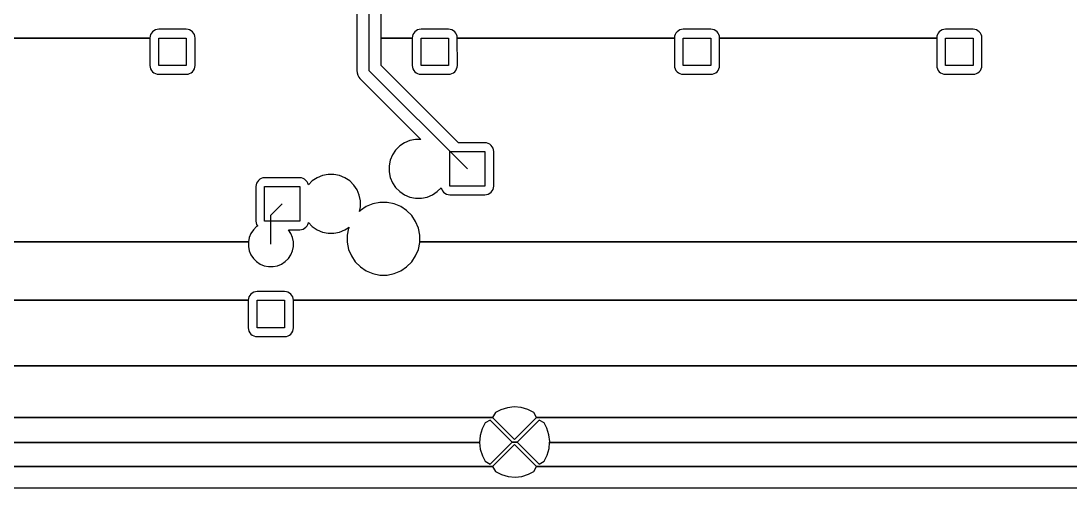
# Model space of a CAD drawing. Extents: x -29462 to 42578, y -23213 to 32194.
# Drawn here: x 19283 to 27750, y -23213 to -19444 of the extents above; entities that cross this region are included whole.
import ezdxf

# ---------------------------------------------------------------- set-up
doc = ezdxf.new("R2010")
doc.units = 0

msp = doc.modelspace()

# ---------------------------------------------------------------- linework, layer by layer
at = {"layer": 'Layer 1'}
for p, q in [((22091.8, -18520.7), (22091.8, -19843.4)), ((21993.6, -18730.5), (21993.6, -19838.8)), ((22190.3, -19581.8), (22190.3, -19110.6)), ((20329.52442, -19554.67264), (20325.48865, -19567.96534)), ((20336.07197, -19542.39594), (20329.52442, -19554.67264)), ((20344.8773, -19531.67154), (20336.07197, -19542.39594)), ((20355.63, -19522.83799), (20344.8773, -19531.67154)), ((20367.8784, -19516.29044), (20355.63, -19522.83799)), ((20381.1711, -19512.25467), (20367.8784, -19516.29044)), ((20395, -19510.9), (20381.1711, -19512.25467)), ((20617.27756, -19510.90576), (20395, -19510.9)), ((20631.13466, -19512.26043), (20617.27756, -19510.90576)), ((20644.42736, -19516.2962), (20631.13466, -19512.26043)), ((20656.67576, -19522.84375), (20644.42736, -19516.2962)), ((20667.42846, -19531.6773), (20656.67576, -19522.84375)), ((20676.23379, -19542.4017), (20667.42846, -19531.6773)), ((20682.78134, -19554.6784), (20676.23379, -19542.4017)), ((20686.81711, -19567.9711), (20682.78134, -19554.6784)), ((22446.22442, -19554.67264), (22442.18865, -19567.96534)), ((22452.77197, -19542.39594), (22446.22442, -19554.67264)), ((22461.5773, -19531.67154), (22452.77197, -19542.39594)), ((22472.33, -19522.83799), (22461.5773, -19531.67154)), ((22484.5784, -19516.29044), (22472.33, -19522.83799)), ((22497.8711, -19512.25467), (22484.5784, -19516.29044)), ((22511.7, -19510.9), (22497.8711, -19512.25467)), ((22733.87756, -19510.90576), (22511.7, -19510.9)), ((22747.73466, -19512.26043), (22733.87756, -19510.90576)), ((22761.02736, -19516.2962), (22747.73466, -19512.26043)), ((22773.27576, -19522.84375), (22761.02736, -19516.2962)), ((22784.02846, -19531.6773), (22773.27576, -19522.84375)), ((22792.83379, -19542.4017), (22784.02846, -19531.6773)), ((22799.38134, -19554.6784), (22792.83379, -19542.4017)), ((22803.41711, -19567.9711), (22799.38134, -19554.6784)), ((24562.92442, -19554.67264), (24558.88865, -19567.96534)), ((24569.47197, -19542.39594), (24562.92442, -19554.67264)), ((24578.2773, -19531.67154), (24569.47197, -19542.39594)), ((24589.03, -19522.83799), (24578.2773, -19531.67154)), ((24601.2784, -19516.29044), (24589.03, -19522.83799)), ((24614.5711, -19512.25467), (24601.2784, -19516.29044)), ((24628.4, -19510.9), (24614.5711, -19512.25467)), ((24850.57756, -19510.90576), (24628.4, -19510.9)), ((24864.43466, -19512.26043), (24850.57756, -19510.90576)), ((24877.72736, -19516.2962), (24864.43466, -19512.26043)), ((24889.97576, -19522.84375), (24877.72736, -19516.2962)), ((24900.72846, -19531.6773), (24889.97576, -19522.84375)), ((24909.53379, -19542.4017), (24900.72846, -19531.6773)), ((24916.08134, -19554.6784), (24909.53379, -19542.4017)), ((24920.11711, -19567.9711), (24916.08134, -19554.6784)), ((26679.52442, -19554.67264), (26675.48865, -19567.96534)), ((26686.07197, -19542.39594), (26679.52442, -19554.67264)), ((26694.8773, -19531.67154), (26686.07197, -19542.39594)), ((26705.63, -19522.83799), (26694.8773, -19531.67154)), ((26717.8784, -19516.29044), (26705.63, -19522.83799)), ((26731.1711, -19512.25467), (26717.8784, -19516.29044)), ((26745, -19510.9), (26731.1711, -19512.25467)), ((26967.27756, -19510.90576), (26745, -19510.9)), ((26981.13466, -19512.26043), (26967.27756, -19510.90576)), ((26994.42736, -19516.2962), (26981.13466, -19512.26043)), ((27006.67576, -19522.84375), (26994.42736, -19516.2962)), ((27017.42846, -19531.6773), (27006.67576, -19522.84375)), ((27026.23379, -19542.4017), (27017.42846, -19531.6773)), ((27032.78134, -19554.6784), (27026.23379, -19542.4017)), ((27036.81711, -19567.9711), (27032.78134, -19554.6784)), ((20324.10576, -19581.79424), (18571.5, -19581.8)), ((18571.5, -19581.8), (20324.1, -19581.8)), ((20324.1, -19581.8), (20324.1, -19804)), ((20325.48865, -19567.96534), (20324.10576, -19581.79424)), ((20395, -19804), (20395, -19581.8)), ((20395, -19581.8), (20617.2, -19581.8)), ((20617.2, -19581.8), (20617.2, -19804)), ((20688.2, -19581.8), (20686.81711, -19567.9711)), ((20688.12244, -19804.00576), (20688.2, -19581.8)), ((22440.80576, -19581.79424), (22190.3, -19581.8)), ((22190.3, -19802.9), (22190.3, -19581.8)), ((22190.3, -19581.8), (22440.8, -19581.8)), ((22440.8, -19581.8), (22440.8, -19804)), ((22442.18865, -19567.96534), (22440.80576, -19581.79424)), ((22511.7, -19804), (22511.7, -19581.8)), ((22511.7, -19581.8), (22733.9, -19581.8)), ((22733.9, -19581.8), (22733.9, -19804)), ((22804.8, -19581.8), (22803.41711, -19567.9711)), ((24557.50576, -19581.79424), (22804.8, -19581.8)), ((22804.82244, -19804.00576), (22804.8, -19581.8)), ((22804.8, -19581.8), (24557.5, -19581.8)), ((24557.5, -19581.8), (24557.5, -19804)), ((24558.88865, -19567.96534), (24557.50576, -19581.79424)), ((24628.4, -19804), (24628.4, -19581.8)), ((24628.4, -19581.8), (24850.6, -19581.8)), ((24850.6, -19581.8), (24850.6, -19804)), ((24921.5, -19581.8), (24920.11711, -19567.9711)), ((26674.10576, -19581.79424), (24921.5, -19581.8)), ((24921.52244, -19804.00576), (24921.5, -19581.8)), ((24921.5, -19581.8), (26674.1, -19581.8)), ((26674.1, -19581.8), (26674.1, -19804)), ((26675.48865, -19567.96534), (26674.10576, -19581.79424)), ((26745, -19804), (26745, -19581.8)), ((26745, -19581.8), (26967.2, -19581.8)), ((26967.2, -19581.8), (26967.2, -19804)), ((27038.2, -19581.8), (27036.81711, -19567.9711)), ((27038.12244, -19804.00576), (27038.2, -19581.8)), ((20324.1, -19804), (20325.48289, -19817.8289)), ((20617.2, -19804), (20395, -19804)), ((20686.73955, -19817.83466), (20688.12244, -19804.00576)), ((22815, -20427.6), (22190.3, -19802.9)), ((22440.8, -19804), (22442.18289, -19817.8289)), ((22733.9, -19804), (22511.7, -19804)), ((22803.43955, -19817.83466), (22804.82244, -19804.00576)), ((24557.5, -19804), (24558.88289, -19817.8289)), ((24850.6, -19804), (24628.4, -19804)), ((24920.13955, -19817.83466), (24921.52244, -19804.00576)), ((26674.1, -19804), (26675.48289, -19817.8289)), ((26967.2, -19804), (26745, -19804)), ((27036.73955, -19817.83466), (27038.12244, -19804.00576)), ((20325.48289, -19817.8289), (20329.51866, -19831.1216)), ((20329.51866, -19831.1216), (20336.06621, -19843.3983)), ((20336.06621, -19843.3983), (20344.87154, -19854.1227)), ((20344.87154, -19854.1227), (20355.62424, -19862.95625)), ((20355.62424, -19862.95625), (20367.87264, -19869.5038)), ((20367.87264, -19869.5038), (20381.16534, -19873.53957)), ((20381.16534, -19873.53957), (20394.99424, -19874.89424)), ((20394.99424, -19874.89424), (20617.2, -19874.9)), ((20617.2, -19874.9), (20631.0571, -19873.54533)), ((20631.0571, -19873.54533), (20644.3498, -19869.50956)), ((20644.3498, -19869.50956), (20656.5982, -19862.96201)), ((20656.5982, -19862.96201), (20667.3509, -19854.12846)), ((20667.3509, -19854.12846), (20676.15623, -19843.40406)), ((20676.15623, -19843.40406), (20682.70378, -19831.12736)), ((20682.70378, -19831.12736), (20686.73955, -19817.83466)), ((21993.6, -19838.8), (21993.120223, -19843.626)), ((21993.120223, -19843.626), (21995.039333, -19862.93)), ((21995.039333, -19862.93), (22000.655553, -19881.4438)), ((22000.655553, -19881.4438), (22009.771323, -19898.5465)), ((22091.8, -19843.4), (22885.69, -20637.29)), ((22442.18289, -19817.8289), (22446.21866, -19831.1216)), ((22446.21866, -19831.1216), (22452.76621, -19843.3983)), ((22452.76621, -19843.3983), (22461.57154, -19854.1227)), ((22461.57154, -19854.1227), (22472.32424, -19862.95625)), ((22472.32424, -19862.95625), (22484.57264, -19869.5038)), ((22484.57264, -19869.5038), (22497.86534, -19873.53957)), ((22497.86534, -19873.53957), (22511.69424, -19874.89424)), ((22511.69424, -19874.89424), (22733.9, -19874.9)), ((22733.9, -19874.9), (22747.7571, -19873.54533)), ((22747.7571, -19873.54533), (22761.0498, -19869.50956)), ((22761.0498, -19869.50956), (22773.2982, -19862.96201)), ((22773.2982, -19862.96201), (22784.0509, -19854.12846)), ((22784.0509, -19854.12846), (22792.85623, -19843.40406)), ((22792.85623, -19843.40406), (22799.40378, -19831.12736)), ((22799.40378, -19831.12736), (22803.43955, -19817.83466)), ((24558.88289, -19817.8289), (24562.91866, -19831.1216)), ((24562.91866, -19831.1216), (24569.46621, -19843.3983)), ((24569.46621, -19843.3983), (24578.27154, -19854.1227)), ((24578.27154, -19854.1227), (24589.02424, -19862.95625)), ((24589.02424, -19862.95625), (24601.27264, -19869.5038)), ((24601.27264, -19869.5038), (24614.56534, -19873.53957)), ((24614.56534, -19873.53957), (24628.39424, -19874.89424)), ((24628.39424, -19874.89424), (24850.6, -19874.9)), ((24850.6, -19874.9), (24864.4571, -19873.54533)), ((24864.4571, -19873.54533), (24877.7498, -19869.50956)), ((24877.7498, -19869.50956), (24889.9982, -19862.96201)), ((24889.9982, -19862.96201), (24900.7509, -19854.12846)), ((24900.7509, -19854.12846), (24909.55623, -19843.40406)), ((24909.55623, -19843.40406), (24916.10378, -19831.12736)), ((24916.10378, -19831.12736), (24920.13955, -19817.83466)), ((26675.48289, -19817.8289), (26679.51866, -19831.1216)), ((26679.51866, -19831.1216), (26686.06621, -19843.3983)), ((26686.06621, -19843.3983), (26694.87154, -19854.1227)), ((26694.87154, -19854.1227), (26705.62424, -19862.95625)), ((26705.62424, -19862.95625), (26717.87264, -19869.5038)), ((26717.87264, -19869.5038), (26731.16534, -19873.53957)), ((26731.16534, -19873.53957), (26744.99424, -19874.89424)), ((26744.99424, -19874.89424), (26967.2, -19874.9)), ((26967.2, -19874.9), (26981.0571, -19873.54533)), ((26981.0571, -19873.54533), (26994.3498, -19869.50956)), ((26994.3498, -19869.50956), (27006.5982, -19862.96201)), ((27006.5982, -19862.96201), (27017.3509, -19854.12846)), ((27017.3509, -19854.12846), (27026.15623, -19843.40406)), ((27026.15623, -19843.40406), (27032.70378, -19831.12736)), ((27032.70378, -19831.12736), (27036.73955, -19817.83466)), ((22009.771323, -19898.5465), (22018.999983, -19909.7507)), ((22018.999983, -19909.7507), (22019, -19909.7)), ((22019, -19909.7), (22022.07622, -19913.45355)), ((22022.07622, -19913.45355), (22025.82977, -19916.52977)), ((22025.82977, -19916.52977), (22509.38877, -20400.11677)), ((22467.9, -20400.1), (22422.0671, -20409.21577)), ((22509.38877, -20400.11677), (22467.9, -20400.1)), ((22307.0052, -20486.09307), (22281.0408, -20524.95507)), ((22340.0534, -20453.04487), (22307.0052, -20486.09307)), ((22378.9154, -20427.10867), (22340.0534, -20453.04487)), ((22422.0671, -20409.21577), (22378.9154, -20427.10867)), ((23027.30576, -20427.60576), (22815, -20427.6)), ((23041.13466, -20428.96043), (23027.30576, -20427.60576)), ((23054.42736, -20432.9962), (23041.13466, -20428.96043)), ((23066.70406, -20439.54375), (23054.42736, -20432.9962)), ((23077.42846, -20448.3773), (23066.70406, -20439.54375)), ((23086.26201, -20459.13), (23077.42846, -20448.3773)), ((23092.80956, -20471.3784), (23086.26201, -20459.13)), ((23096.84533, -20484.6711), (23092.80956, -20471.3784)), ((23098.2, -20498.5), (23096.84533, -20484.6711)), ((22263.1761, -20568.13507), (22254.06033, -20613.96797)), ((22281.0408, -20524.95507), (22263.1761, -20568.13507)), ((22744, -20776.2), (22744, -20498.5)), ((22744, -20498.5), (23027.3, -20498.5)), ((23027.3, -20498.5), (23027.3, -20776.2)), ((23098.19424, -20776.20576), (23098.2, -20498.5)), ((22254.06033, -20613.96797), (22254, -20660.7)), ((21190.64375, -20741.32424), (21184.0962, -20753.57264)), ((21199.4773, -20730.57154), (21190.64375, -20741.32424)), ((21210.2017, -20721.73799), (21199.4773, -20730.57154)), ((21222.4784, -20715.19044), (21210.2017, -20721.73799)), ((21235.7711, -20711.15467), (21222.4784, -20715.19044)), ((21249.6, -20709.8), (21235.7711, -20711.15467)), ((21532.881606, -20709.731975), (21249.6, -20709.8)), ((21546.710506, -20711.086645), (21532.881606, -20709.731975)), ((21560.031406, -20715.122415), (21546.710506, -20711.086645)), ((21572.279806, -20721.669965), (21560.031406, -20715.122415)), ((21583.032506, -20730.503515), (21572.279806, -20721.669965)), ((21591.837836, -20741.256215), (21583.032506, -20730.503515)), ((21598.385386, -20753.504615), (21591.837836, -20741.256215)), ((21634.4534, -20735.24487), (21602.4776, -20767.24887)), ((21673.3154, -20709.30867), (21634.4534, -20735.24487)), ((21716.4671, -20691.41577), (21673.3154, -20709.30867)), ((21762.3, -20682.3), (21716.4671, -20691.41577)), ((21809.03213, -20682.33203), (21762.3, -20682.3)), ((21854.86503, -20691.4478), (21809.03213, -20682.33203)), ((21898.04503, -20709.3407), (21854.86503, -20691.4478)), ((21936.87873, -20735.2769), (21898.04503, -20709.3407)), ((21969.92693, -20768.3251), (21936.87873, -20735.2769)), ((22254, -20660.7), (22263.11577, -20706.5329)), ((22263.11577, -20706.5329), (22280.98047, -20749.7129)), ((21178.70576, -20780.69424), (21178.7, -21058.5)), ((21180.06043, -20766.86534), (21178.70576, -20780.69424)), ((21184.0962, -20753.57264), (21180.06043, -20766.86534)), ((21249.6, -21058.5), (21249.6, -20780.7)), ((21249.6, -20780.7), (21532.9, -20780.7)), ((21532.9, -20780.7), (21532.9, -21058.5)), ((21602.421156, -20766.797315), (21598.385386, -20753.504615)), ((21602.4776, -20767.24887), (21602.421156, -20766.797315)), ((21995.89133, -20807.1871), (21969.92693, -20768.3251)), ((22013.78423, -20850.3671), (21995.89133, -20807.1871)), ((22280.98047, -20749.7129), (22306.94487, -20788.5749)), ((22306.94487, -20788.5749), (22339.99307, -20821.5949)), ((22339.99307, -20821.5949), (22378.85507, -20847.5593)), ((22603.6129, -20847.59133), (22642.4466, -20821.62693)), ((22642.4466, -20821.62693), (22674.4224, -20789.65113)), ((22674.4224, -20789.65113), (22674.478844, -20790.102685)), ((22674.478844, -20790.102685), (22678.514614, -20803.395385)), ((22678.514614, -20803.395385), (22685.062164, -20815.643785)), ((22685.062164, -20815.643785), (22693.867494, -20826.396485)), ((22693.867494, -20826.396485), (22704.620194, -20835.201815)), ((23027.3, -20776.2), (22744, -20776.2)), ((23066.6983, -20835.13379), (23077.4227, -20826.32846)), ((23077.4227, -20826.32846), (23086.25625, -20815.57576)), ((23086.25625, -20815.57576), (23092.8038, -20803.32736)), ((23092.8038, -20803.32736), (23096.83957, -20790.03466)), ((23096.83957, -20790.03466), (23098.19424, -20776.20576)), ((22022.9, -20896.2), (22013.78423, -20850.3671)), ((22022.94592, -20942.92314), (22022.9, -20896.2)), ((22180.2, -20909), (22123.6427, -20920.2607)), ((22237.8659, -20909.0377), (22180.2, -20909)), ((22294.4232, -20920.2984), (22237.8659, -20909.0377)), ((22378.85507, -20847.5593), (22422.00677, -20865.4522)), ((22422.00677, -20865.4522), (22467.83967, -20874.56797)), ((22467.83967, -20874.56797), (22514.6, -20874.6)), ((22514.6, -20874.6), (22560.4329, -20865.48423)), ((22560.4329, -20865.48423), (22603.6129, -20847.59133)), ((22704.620194, -20835.201815), (22716.868594, -20841.777585)), ((22716.868594, -20841.777585), (22730.189494, -20845.813355)), ((22730.189494, -20845.813355), (22744.018394, -20847.168025)), ((22744.018394, -20847.168025), (23027.3, -20847.1)), ((23027.3, -20847.1), (23041.1289, -20845.74533)), ((23041.1289, -20845.74533), (23054.4216, -20841.70956)), ((23054.4216, -20841.70956), (23066.6983, -20835.13379)), ((21299.9, -21010.7), (21391.0577, -20919.5423)), ((22015.26948, -20981.53114), (22022.94592, -20942.92314)), ((22022.4097, -20974.3627), (22015.26948, -20981.53114)), ((22070.3592, -20942.3305), (22022.4097, -20974.3627)), ((22123.6427, -20920.2607), (22070.3592, -20942.3305)), ((22347.7067, -20942.3682), (22294.4232, -20920.2984)), ((22395.6562, -20974.4004), (22347.7067, -20942.3682)), ((22436.4373, -21015.1815), (22395.6562, -20974.4004)), ((21178.7, -21058.5), (21180.05467, -21072.3289)), ((21180.05467, -21072.3289), (21184.09044, -21085.6216)), ((21532.9, -21058.5), (21249.6, -21058.5)), ((21299.9, -21245), (21299.9, -21010.7)), ((21598.40378, -21085.62736), (21602.43955, -21072.33466)), ((21602.43955, -21072.33466), (21602.495994, -21071.883105)), ((21602.495994, -21071.883105), (21634.471794, -21103.858905)), ((22468.4695, -21063.1592), (22436.4373, -21015.1815)), ((22490.5393, -21116.4145), (22468.4695, -21063.1592)), ((21138.934865, -21159.11216), (21125.247065, -21192.16036)), ((21158.831565, -21129.36596), (21138.934865, -21159.11216)), ((21184.118665, -21104.05066), (21158.831565, -21129.36596)), ((21184.09044, -21085.6216), (21190.63799, -21097.87)), ((21191.597545, -21099.05533), (21184.118665, -21104.05066)), ((21190.63799, -21097.87), (21191.597545, -21099.05533)), ((21460.94132, -21159.0434), (21441.07292, -21129.3254)), ((21441.07292, -21129.3254), (21532.9, -21129.4)), ((21474.62912, -21192.0916), (21460.94132, -21159.0434)), ((21532.9, -21129.4), (21546.7289, -21128.04533)), ((21546.7289, -21128.04533), (21560.0498, -21124.00956)), ((21560.0498, -21124.00956), (21572.2982, -21117.43379)), ((21572.2982, -21117.43379), (21583.0509, -21108.62846)), ((21583.0509, -21108.62846), (21591.85623, -21097.87576)), ((21591.85623, -21097.87576), (21598.40378, -21085.62736)), ((21634.471794, -21103.858905), (21673.333794, -21129.823305)), ((21673.333794, -21129.823305), (21716.485494, -21147.716205)), ((21716.485494, -21147.716205), (21762.318394, -21156.831975)), ((21762.318394, -21156.831975), (21809, -21156.8)), ((21809, -21156.8), (21854.8329, -21147.68423)), ((21854.8329, -21147.68423), (21898.0129, -21129.79133)), ((21898.0129, -21129.79133), (21931.0329, -21107.72153)), ((21927.44868, -21116.38575), (21916.18798, -21172.97125)), ((21931.0329, -21107.72153), (21927.44868, -21116.38575)), ((22501.8, -21173), (22490.5393, -21116.4145)), ((14564.3, -21227.2), (21118.2, -21227.2)), ((21118.247955, -21227.26876), (14564.3, -21227.2)), ((21118.2, -21227.2), (21118.2, -21263)), ((21125.247065, -21192.16036), (21118.247955, -21227.26876)), ((21481.6, -21227.2), (21474.62912, -21192.0916)), ((21481.57348, -21263.02662), (21481.6, -21227.2)), ((21916.18798, -21172.97125), (21916.2, -21230.6)), ((21916.2, -21230.6), (21927.4607, -21287.1573)), ((22490.5734, -21287.2233), (22501.8341, -21230.666)), ((22501.8, -21227.2), (22501.8, -21173)), ((22501.8341, -21230.666), (22501.8, -21227.2)), ((22501.8, -21227.2), (29055.6, -21227.2)), ((29055.622276, -21227.26876), (22501.8, -21227.2)), ((21118.2, -21263), (21125.19911, -21298.1084)), ((21125.19911, -21298.1084), (21138.88691, -21331.1566)), ((21138.88691, -21331.1566), (21158.78361, -21360.9028)), ((21441.0181, -21360.92942), (21460.9148, -21331.18322)), ((21460.9148, -21331.18322), (21474.6026, -21298.13502)), ((21474.6026, -21298.13502), (21481.57348, -21263.02662)), ((21927.4607, -21287.1573), (21949.5305, -21340.4408)), ((22468.5036, -21340.5068), (22490.5734, -21287.2233)), ((21158.78361, -21360.9028), (21184.07071, -21386.2181)), ((21184.07071, -21386.2181), (21213.81691, -21406.0865)), ((21213.81691, -21406.0865), (21246.89331, -21419.8025)), ((21246.89331, -21419.8025), (21281.97351, -21426.77338)), ((21317.8, -21426.8), (21352.9084, -21419.82912)), ((21352.9084, -21419.82912), (21385.9848, -21406.11312)), ((21385.9848, -21406.11312), (21415.731, -21386.24472)), ((21415.731, -21386.24472), (21441.0181, -21360.92942)), ((21949.5305, -21340.4408), (21981.5627, -21388.4185)), ((21981.5627, -21388.4185), (22022.3438, -21429.1714)), ((22395.6903, -21429.2374), (22436.4714, -21388.4845)), ((22436.4714, -21388.4845), (22468.5036, -21340.5068)), ((21281.97351, -21426.77338), (21317.8, -21426.8)), ((22022.3438, -21429.1714), (22070.2933, -21461.2318)), ((22070.2933, -21461.2318), (22123.5768, -21483.3016)), ((22123.5768, -21483.3016), (22180.1341, -21494.534)), ((22180.1341, -21494.534), (22237.9, -21494.6)), ((22237.9, -21494.6), (22294.4573, -21483.3676)), ((22294.4573, -21483.3676), (22347.7408, -21461.2978)), ((22347.7408, -21461.2978), (22395.6903, -21429.2374)), ((21123.32442, -21671.37264), (21119.28865, -21684.66534)), ((21129.87197, -21659.09594), (21123.32442, -21671.37264)), ((21138.6773, -21648.37154), (21129.87197, -21659.09594)), ((21149.43, -21639.53799), (21138.6773, -21648.37154)), ((21161.6784, -21632.99044), (21149.43, -21639.53799)), ((21174.9711, -21628.95467), (21161.6784, -21632.99044)), ((21188.8, -21627.6), (21174.9711, -21628.95467)), ((21410.97756, -21627.60576), (21188.8, -21627.6)), ((21424.83466, -21628.96043), (21410.97756, -21627.60576)), ((21438.12736, -21632.9962), (21424.83466, -21628.96043)), ((21450.37576, -21639.54375), (21438.12736, -21632.9962)), ((21461.12846, -21648.3773), (21450.37576, -21639.54375)), ((21469.93379, -21659.1017), (21461.12846, -21648.3773)), ((21476.48134, -21671.3784), (21469.93379, -21659.1017)), ((21480.51711, -21684.6711), (21476.48134, -21671.3784)), ((21117.90576, -21698.49424), (13544.4, -21698.5)), ((13544.4, -21698.5), (21117.9, -21698.5)), ((21117.9, -21698.5), (21117.9, -21920.7)), ((21119.28865, -21684.66534), (21117.90576, -21698.49424)), ((21188.8, -21920.7), (21188.8, -21698.5)), ((21188.8, -21698.5), (21411, -21698.5)), ((21411, -21698.5), (21411, -21920.7)), ((21481.9, -21698.5), (21480.51711, -21684.6711)), ((29055.36237, -21698.49424), (21481.9, -21698.5)), ((21481.92244, -21920.70576), (21481.9, -21698.5)), ((21481.9, -21698.5), (29055.3, -21698.5)), ((21117.9, -21920.7), (21119.28289, -21934.5289)), ((21411, -21920.7), (21188.8, -21920.7)), ((21480.53955, -21934.53466), (21481.92244, -21920.70576)), ((21119.28289, -21934.5289), (21123.31866, -21947.8216)), ((21123.31866, -21947.8216), (21129.86621, -21960.0983)), ((21129.86621, -21960.0983), (21138.67154, -21970.8227)), ((21138.67154, -21970.8227), (21149.42424, -21979.65625)), ((21149.42424, -21979.65625), (21161.67264, -21986.2038)), ((21161.67264, -21986.2038), (21174.96534, -21990.23957)), ((21174.96534, -21990.23957), (21188.79424, -21991.59424)), ((21188.79424, -21991.59424), (21411, -21991.6)), ((21411, -21991.6), (21424.8571, -21990.24533)), ((21424.8571, -21990.24533), (21438.1498, -21986.20956)), ((21438.1498, -21986.20956), (21450.3982, -21979.66201)), ((21450.3982, -21979.66201), (21461.1509, -21970.82846)), ((21461.1509, -21970.82846), (21469.95623, -21960.10406)), ((21469.95623, -21960.10406), (21476.50378, -21947.82736)), ((21476.50378, -21947.82736), (21480.53955, -21934.53466)), ((35140.86229, -22227.59424), (4253.88, -22227.6)), ((4253.88, -22227.6), (35140.9, -22227.6)), ((23112.553, -22605.07593), (23089.8906, -22644.69993)), ((23156.2127, -22581.76443), (23112.553, -22605.07593)), ((23209.1293, -22565.08513), (23156.2127, -22581.76443)), ((23264.3037, -22559.0738), (23209.1293, -22565.08513)), ((23319.5628, -22563.8998), (23264.3037, -22559.0738)), ((23372.8181, -22579.4502), (23319.5628, -22563.8998)), ((23422.0376, -22605.076), (23372.8181, -22579.4502)), ((23444.7, -22644.7), (23422.0376, -22605.076)), ((23089.8906, -22644.69993), (4802.4, -22644.7)), ((4802.4, -22644.7), (23089.9, -22644.7)), ((23030.371, -22687.3576), (23004.7452, -22736.5489)), ((23069.995, -22664.667), (23030.371, -22687.3576)), ((23247.4, -22842.1), (23069.995, -22664.667)), ((23089.9, -22644.7), (23267.305, -22822.105)), ((23267.305, -22822.105), (23444.71, -22644.7)), ((23464.710092, -22664.67557), (23287.277092, -22842.10857)), ((41732.2007, -22644.69993), (23444.7, -22644.7)), ((23444.71, -22644.7), (41732.2, -22644.7)), ((23504.305792, -22687.36617), (23464.710092, -22664.67557)), ((23527.645592, -22731.02587), (23504.305792, -22687.36617)), ((23004.7452, -22736.5489), (22989.1948, -22789.8324)), ((23544.324892, -22783.94247), (23527.645592, -22731.02587)), ((22984.34058, -22845.0915), (4907.47, -22845.1)), ((4907.4732, -22845.0918), (22984.3, -22845.1)), ((22984.3, -22845.1), (22990.31133, -22900.2462)), ((22989.1948, -22789.8324), (22984.34058, -22845.0915)), ((23069.95443, -23019.5131), (23247.35943, -22842.1081)), ((23247.35943, -22842.1081), (23287.3, -22842.1)), ((23287.277092, -22842.10857), (23247.4, -22842.1)), ((23287.3, -22842.1), (23464.733, -23019.505)), ((23550.336222, -22839.08867), (23544.324892, -22783.94247)), ((23545.5049, -22894.3678), (23549.8229, -22845.0918)), ((23549.8, -22845.1), (23550.336222, -22839.08867)), ((41626.56953, -22845.0915), (23549.8, -22845.1)), ((23549.8229, -22845.0918), (41626.6, -22845.1)), ((22990.31133, -22900.2462), (23006.99063, -22953.1628)), ((23267.295, -22861.995), (23089.89, -23039.4)), ((23444.7, -23039.4), (23267.295, -22861.995)), ((23529.9545, -22947.6231), (23545.5049, -22894.3678)), ((23006.99063, -22953.1628), (23030.33043, -22996.8225)), ((23030.33043, -22996.8225), (23069.95443, -23019.5131)), ((23464.733, -23019.505), (23504.3287, -22996.8144)), ((23504.3287, -22996.8144), (23529.9545, -22947.6231)), ((4802.3994, -23039.39997), (23089.9, -23039.4)), ((23089.89, -23039.4), (4802.4, -23039.4)), ((23089.9, -23039.4), (23112.5624, -23079.024)), ((23112.5624, -23079.024), (23161.7819, -23104.6498)), ((23161.7819, -23104.6498), (23215.0372, -23120.2002)), ((23325.4707, -23119.01487), (23378.3873, -23102.36377)), ((23378.3873, -23102.36377), (23422.047, -23079.02397)), ((23422.047, -23079.02397), (23444.7094, -23039.39997)), ((41732.1993, -23039.39997), (23444.7, -23039.4)), ((23444.7094, -23039.39997), (41732.2, -23039.4)), ((23215.0372, -23120.2002), (23270.2963, -23125.05442)), ((23270.2963, -23125.05442), (23325.4707, -23119.01487)), ((42280.8, -23213.2), (4253.88, -23213.2))]:
    msp.add_line(p, q, dxfattribs=at)

doc.saveas('drawing.dxf')
